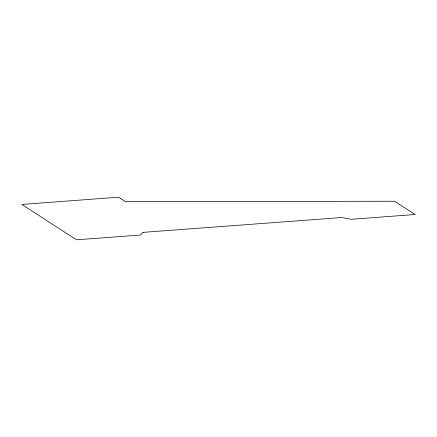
<?xml version="1.0" encoding="UTF-8"?>
<svg xmlns="http://www.w3.org/2000/svg" width="437" height="437" viewBox="0 0 437 437"><rect width="100%" height="100%" fill="white"/><g stroke="black" fill="none" stroke-linecap="round" stroke-linejoin="round"><path stroke-width="0.66" d="M143.046 232.364L140.419 235.024L76.519 239.798L21.85 204.429L118.602 197.202L125.435 201.626L394.649 201.249L415.15 214.512L351.25 219.287L341.783 217.528L143.046 232.364"/></g></svg>
